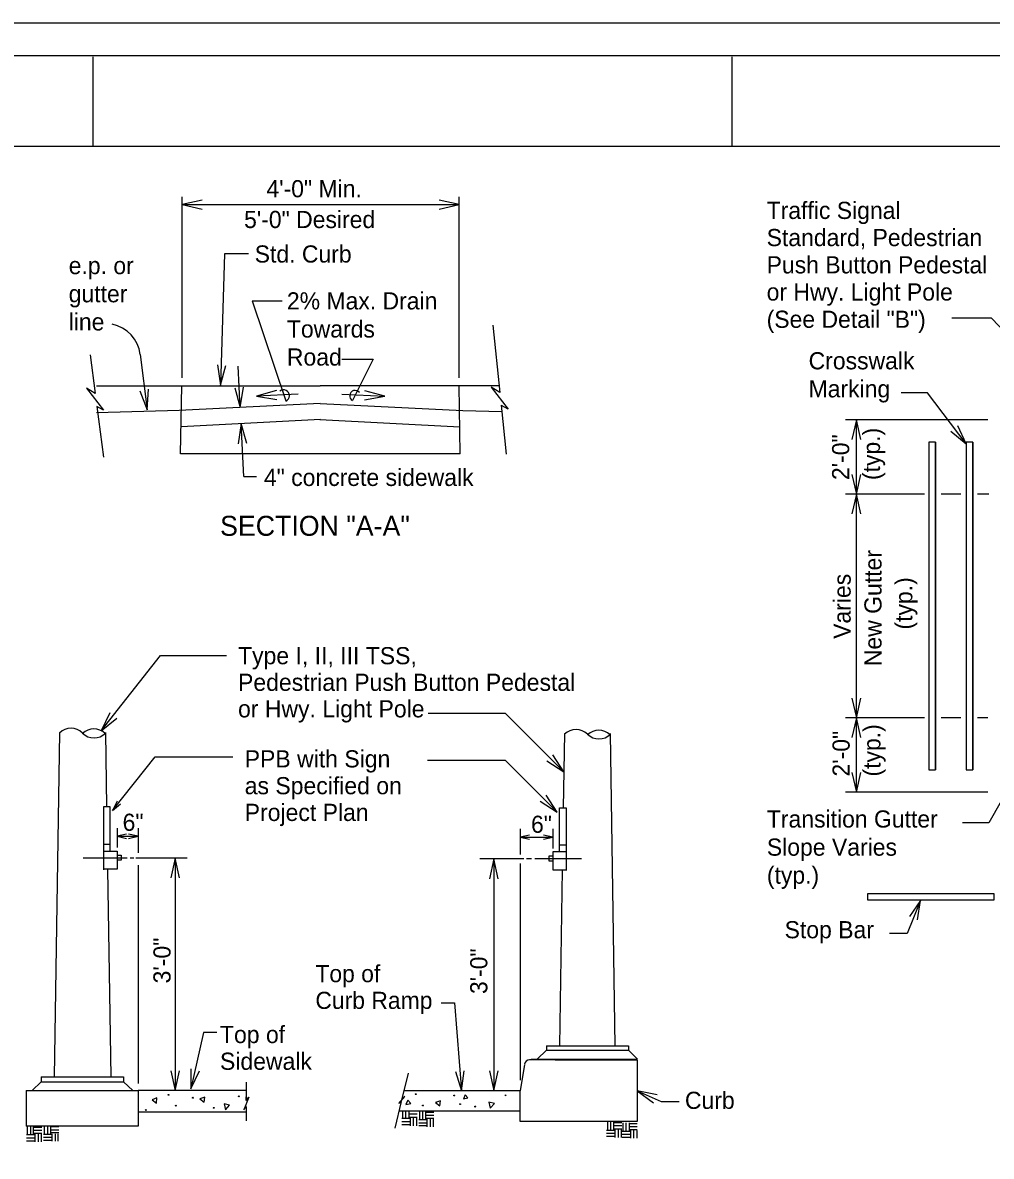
# Model space of a CAD drawing. Extents: x 9.28 to 12.82, y 2.66 to 5.06.
# Drawn here: x 10.698 to 11.582, y 3.77 to 4.805 of the extents above; entities that cross this region are included whole.
import ezdxf

# ---------------------------------------------------------------- set-up
doc = ezdxf.new("R2010")
doc.units = 0
doc.layers.add('3 Text new', color=7, linetype='Continuous')
doc.layers.add('60 Border sht', color=7, linetype='Continuous')

msp = doc.modelspace()

# ---------------------------------------------------------------- linework, layer by layer
at = {"layer": '3 Text new'}
for p, q in [((10.8436, 4.4809), (10.8436, 4.6463)), ((10.8619, 4.6432), (10.8436, 4.6392)), ((10.8436, 4.6392), (11.0965, 4.6392)), ((10.8436, 4.6392), (10.8619, 4.6352)), ((11.0965, 4.6392), (11.0782, 4.6432)), ((11.0782, 4.6352), (11.0965, 4.6392)), ((11.0965, 4.4809), (11.0965, 4.6463)), ((10.8822, 4.5943), (10.8788, 4.4742)), ((10.9042, 4.5943), (10.8822, 4.5943)), ((10.9076, 4.5514), (10.9384, 4.4599)), ((10.9076, 4.5514), (10.9351, 4.5514)), ((11.1273, 4.529), (11.1337, 4.4677)), ((10.7596, 4.5019), (10.7642, 4.4667)), ((10.8054, 4.5024), (10.8117, 4.4518)), ((10.8758, 4.4928), (10.8788, 4.4742)), ((10.9896, 4.4981), (11.0182, 4.4981)), ((11.0182, 4.4981), (10.9992, 4.4603)), ((10.8788, 4.4742), (10.8837, 4.4922)), ((10.8967, 4.4539), (10.8948, 4.4918)), ((10.7656, 4.4737), (10.8435, 4.4737)), ((10.8421, 4.4116), (10.8435, 4.4737)), ((10.8435, 4.4737), (10.9697, 4.4737)), ((10.8917, 4.4718), (10.8967, 4.4539)), ((10.8967, 4.4539), (10.8996, 4.4724)), ((11.0966, 4.4737), (10.9697, 4.4737)), ((11.0974, 4.4116), (11.0966, 4.4737)), ((11.1331, 4.4737), (11.0966, 4.4737)), ((10.8051, 4.4693), (10.8117, 4.4518)), ((10.8117, 4.4518), (10.813, 4.4706)), ((10.9299, 4.4694), (10.9117, 4.4644)), ((10.9496, 4.4662), (10.9117, 4.4644)), ((10.9117, 4.4644), (10.9302, 4.4612)), ((10.9896, 4.4661), (11.0286, 4.4642)), ((11.0101, 4.4611), (11.0286, 4.4642)), ((11.0286, 4.4642), (11.0105, 4.4691)), ((10.8409, 4.4512), (10.7656, 4.4491)), ((10.7657, 4.4548), (10.7718, 4.4087)), ((10.9697, 4.4576), (10.8409, 4.4512)), ((10.9697, 4.4576), (11.0998, 4.4512)), ((11.0998, 4.4512), (11.1355, 4.4504)), ((11.1349, 4.456), (11.1395, 4.4113)), ((10.9701, 4.4431), (10.8427, 4.4362)), ((10.9694, 4.4431), (11.0971, 4.4362)), ((11.5792, 4.4427), (11.4492, 4.4427)), ((11.4592, 4.4427), (11.4552, 4.4247)), ((11.4592, 4.3748), (11.4592, 4.4427)), ((11.4632, 4.4247), (11.4592, 4.4427)), ((10.8975, 4.4392), (10.8948, 4.4207)), ((10.9028, 4.4212), (10.8975, 4.4392)), ((10.8999, 4.3909), (10.8975, 4.4392)), ((11.5454, 4.4323), (11.5596, 4.4207)), ((11.5596, 4.4207), (11.5518, 4.4372)), ((11.5254, 4.4224), (11.5254, 4.1232)), ((11.5314, 4.4224), (11.5314, 4.1232)), ((11.5596, 4.4224), (11.5596, 4.1232)), ((11.5656, 4.4224), (11.5656, 4.1232)), ((11.0974, 4.4116), (10.8421, 4.4116)), ((10.8999, 4.3909), (10.9116, 4.3909)), ((11.4552, 4.3927), (11.4592, 4.3748)), ((11.4592, 4.3748), (11.4632, 4.3927)), ((11.5214, 4.3748), (11.4492, 4.3748)), ((11.4592, 4.3748), (11.4552, 4.3569)), ((11.4592, 4.1705), (11.4592, 4.3748)), ((11.4632, 4.3569), (11.4592, 4.3748)), ((11.5546, 4.3748), (11.5367, 4.3748)), ((11.58, 4.3748), (11.5697, 4.3748)), ((10.7698, 4.1588), (10.824, 4.2274)), ((10.824, 4.2274), (10.8842, 4.2274)), ((11.4552, 4.1884), (11.4592, 4.1705)), ((11.4592, 4.1705), (11.4632, 4.1884)), ((10.7777, 4.1753), (10.7698, 4.1588)), ((11.0683, 4.1749), (11.1385, 4.1749)), ((11.1385, 4.1749), (11.192, 4.1214)), ((10.7698, 4.1588), (10.7839, 4.1704)), ((11.5214, 4.1705), (11.4492, 4.1705)), ((11.4592, 4.1705), (11.4552, 4.1526)), ((11.4632, 4.1526), (11.4592, 4.1705)), ((11.4592, 4.1027), (11.4592, 4.1705)), ((11.5546, 4.1705), (11.5367, 4.1705)), ((11.5792, 4.1705), (11.5697, 4.1705)), ((10.7317, 4.1573), (10.7267, 3.8427)), ((10.7737, 4.1573), (10.7747, 4.0893)), ((11.1926, 4.1562), (11.1915, 4.0883)), ((11.2343, 4.1562), (11.2388, 3.8712)), ((10.7802, 4.0861), (10.8189, 4.1351)), ((10.8189, 4.1351), (10.89, 4.1351)), ((11.0677, 4.132), (11.1385, 4.132)), ((11.1385, 4.132), (11.1859, 4.0846)), ((11.1766, 4.1312), (11.192, 4.1214)), ((11.192, 4.1214), (11.1822, 4.1368)), ((11.4552, 4.1207), (11.4592, 4.1027)), ((11.4592, 4.1027), (11.4632, 4.1207)), ((11.1859, 4.0846), (11.1761, 4.1)), ((11.5792, 4.1027), (11.4492, 4.1027)), ((10.7842, 4.0945), (10.7802, 4.0861)), ((10.7802, 4.0861), (10.7874, 4.092)), ((11.1705, 4.0944), (11.1859, 4.0846)), ((10.7843, 4.0699), (10.7843, 4.0521)), ((10.8034, 4.0699), (10.8034, 4.0473)), ((11.1523, 4.0691), (11.1523, 4.0457)), ((11.182, 4.0691), (11.182, 4.0512)), ((10.7928, 4.0643), (10.7843, 4.0624)), ((10.7843, 4.0624), (10.8034, 4.0624)), ((10.7843, 4.0624), (10.7928, 4.0605)), ((10.8034, 4.0624), (10.7948, 4.0643)), ((10.7948, 4.0605), (10.8034, 4.0624)), ((11.1608, 4.0635), (11.1523, 4.0617)), ((11.1523, 4.0617), (11.182, 4.0617)), ((11.1523, 4.0617), (11.1608, 4.0598)), ((11.182, 4.0617), (11.1735, 4.0635)), ((11.1735, 4.0598), (11.182, 4.0617)), ((10.7718, 4.0551), (10.7781, 4.0551)), ((11.1944, 4.0542), (11.1881, 4.0542)), ((10.7934, 4.0424), (10.7533, 4.0424)), ((10.7843, 4.0451), (10.788, 4.0451)), ((10.788, 4.0407), (10.7843, 4.0407)), ((10.788, 4.0451), (10.788, 4.0407)), ((10.7995, 4.0424), (10.7962, 4.0424)), ((10.8482, 4.0424), (10.8013, 4.0424)), ((10.8372, 4.0424), (10.8332, 4.0245)), ((10.8372, 4.0424), (10.8372, 3.8303)), ((10.8413, 4.0245), (10.8372, 4.0424)), ((11.1555, 4.0417), (11.1154, 4.0417)), ((11.1282, 4.0417), (11.1242, 4.0237)), ((11.1282, 4.0417), (11.1282, 3.8303)), ((11.1322, 4.0237), (11.1282, 4.0417)), ((11.1523, 4.0377), (11.1523, 3.8399)), ((11.1626, 4.0417), (11.1582, 4.0417)), ((11.2082, 4.0417), (11.1656, 4.0417)), ((11.182, 4.0443), (11.1783, 4.0443)), ((11.1783, 4.0443), (11.1783, 4.04)), ((11.1783, 4.04), (11.182, 4.04)), ((10.7756, 4.0323), (10.7786, 3.8427)), ((10.8034, 4.0361), (10.8034, 3.8367)), ((11.1906, 4.0317), (11.1881, 3.8712)), ((11.5179, 4.0039), (11.5076, 3.9891)), ((11.5149, 3.986), (11.5179, 4.0039)), ((11.1678, 3.859), (11.1762, 3.8671)), ((11.1762, 3.8712), (11.2511, 3.8712)), ((11.1762, 3.8712), (11.1762, 3.8671)), ((11.1762, 3.8671), (11.2511, 3.8671)), ((11.2511, 3.8712), (11.2511, 3.8671)), ((11.2511, 3.8671), (11.2594, 3.859)), ((11.1562, 3.8542), (11.1523, 3.83)), ((11.1839, 3.8582), (11.1608, 3.8582)), ((11.1624, 3.859), (11.2594, 3.859)), ((11.2592, 3.8581), (11.1843, 3.8581)), ((11.2592, 3.8581), (11.2592, 3.8019)), ((10.7149, 3.8427), (10.7901, 3.8427)), ((10.7149, 3.8427), (10.7149, 3.8383)), ((10.7901, 3.8427), (10.7901, 3.8383)), ((10.8332, 3.8482), (10.8372, 3.8303)), ((10.8372, 3.8303), (10.8413, 3.8482)), ((10.8517, 3.8502), (10.8517, 3.8318)), ((10.8517, 3.8318), (10.8594, 3.8484)), ((11.0445, 3.8227), (11.0502, 3.8461)), ((11.0932, 3.8476), (11.0986, 3.8301)), ((11.0986, 3.8301), (11.101, 3.8482)), ((11.1242, 3.8482), (11.1282, 3.8303)), ((11.1282, 3.8303), (11.1322, 3.8482)), ((10.7012, 3.8303), (10.7986, 3.8303)), ((10.7012, 3.8303), (10.7012, 3.7977)), ((10.7066, 3.8303), (10.7149, 3.8383)), ((10.7149, 3.8383), (10.7901, 3.8383)), ((10.7901, 3.8383), (10.7986, 3.8303)), ((10.7982, 3.8303), (10.8034, 3.8303)), ((10.902, 3.8303), (10.8034, 3.8303)), ((10.8034, 3.8303), (10.8034, 3.7977)), ((10.902, 3.8378), (10.902, 3.8212)), ((11.0463, 3.8303), (11.1523, 3.8303)), ((11.1523, 3.8019), (11.1523, 3.83)), ((11.038, 3.7959), (11.0439, 3.8202)), ((11.2772, 3.8264), (11.2592, 3.8299)), ((11.2592, 3.8299), (11.274, 3.8191)), ((10.902, 3.8104), (10.8034, 3.8104)), ((10.902, 3.8157), (10.902, 3.8025)), ((11.0419, 3.8117), (11.1523, 3.8117)), ((11.0449, 3.8122), (11.0449, 3.8053)), ((11.0477, 3.8122), (11.0477, 3.8053)), ((11.0505, 3.8122), (11.0505, 3.8053)), ((11.0581, 3.8115), (11.0512, 3.8115)), ((11.0603, 3.8111), (11.0603, 3.8041)), ((11.0631, 3.8111), (11.0631, 3.8041)), ((11.0658, 3.8111), (11.0658, 3.8041)), ((11.0734, 3.8102), (11.0666, 3.8102)), ((11.0512, 3.8046), (11.0442, 3.8046)), ((11.0512, 3.8017), (11.0442, 3.8017)), ((11.0512, 3.799), (11.0442, 3.799)), ((11.0581, 3.8087), (11.0512, 3.8087)), ((11.0581, 3.8058), (11.0512, 3.8058)), ((11.0519, 3.8053), (11.0519, 3.7982)), ((11.0547, 3.8053), (11.0547, 3.7982)), ((11.0575, 3.8053), (11.0575, 3.7982)), ((11.0666, 3.8034), (11.0597, 3.8034)), ((11.0666, 3.8006), (11.0597, 3.8006)), ((11.0734, 3.8076), (11.0666, 3.8076)), ((11.0734, 3.8047), (11.0666, 3.8047)), ((11.0672, 3.8041), (11.0672, 3.7972)), ((11.0701, 3.8041), (11.0701, 3.7972)), ((11.0728, 3.8041), (11.0728, 3.7972)), ((11.1851, 3.8019), (11.1523, 3.8019)), ((11.2592, 3.8019), (11.1846, 3.8019)), ((11.2319, 3.8014), (11.2319, 3.7945)), ((11.2346, 3.8014), (11.2346, 3.7945)), ((11.2374, 3.8014), (11.2374, 3.7945)), ((11.245, 3.8007), (11.2381, 3.8007)), ((11.2461, 3.8007), (11.2461, 3.7937)), ((11.2488, 3.8007), (11.2488, 3.7937)), ((11.2517, 3.8007), (11.2517, 3.7937)), ((11.2592, 3.7999), (11.2523, 3.7999)), ((10.8034, 3.7977), (10.7012, 3.7977)), ((10.7086, 3.7897), (10.7017, 3.7897)), ((10.7023, 3.7973), (10.7023, 3.7903)), ((10.7052, 3.7973), (10.7052, 3.7903)), ((10.7078, 3.7973), (10.7078, 3.7903)), ((10.7155, 3.7966), (10.7086, 3.7966)), ((10.7155, 3.7937), (10.7086, 3.7937)), ((10.7155, 3.7909), (10.7086, 3.7909)), ((10.7092, 3.7903), (10.7092, 3.7833)), ((10.7121, 3.7903), (10.7121, 3.7833)), ((10.7149, 3.7903), (10.7149, 3.7833)), ((10.7242, 3.7902), (10.7171, 3.7902)), ((10.7178, 3.7978), (10.7178, 3.7908)), ((10.7207, 3.7978), (10.7207, 3.7908)), ((10.7234, 3.7978), (10.7234, 3.7908)), ((10.7311, 3.7971), (10.724, 3.7971)), ((10.7311, 3.7942), (10.724, 3.7942)), ((10.7311, 3.7916), (10.724, 3.7916)), ((10.7248, 3.7908), (10.7248, 3.7839)), ((10.7276, 3.7908), (10.7276, 3.7839)), ((10.7303, 3.7908), (10.7303, 3.7839)), ((11.0666, 3.7979), (11.0597, 3.7979)), ((11.2381, 3.7938), (11.2312, 3.7938)), ((11.2381, 3.791), (11.2312, 3.791)), ((11.245, 3.7979), (11.2381, 3.7979)), ((11.245, 3.7951), (11.2381, 3.7951)), ((11.2388, 3.7945), (11.2388, 3.7875)), ((11.2416, 3.7945), (11.2416, 3.7875)), ((11.2444, 3.7945), (11.2444, 3.7875)), ((11.2523, 3.793), (11.2454, 3.793)), ((11.2523, 3.7902), (11.2454, 3.7902)), ((11.2592, 3.7971), (11.2523, 3.7971)), ((11.2592, 3.7944), (11.2523, 3.7944)), ((11.2531, 3.7937), (11.2531, 3.7868)), ((11.2558, 3.7937), (11.2558, 3.7868)), ((11.2587, 3.7937), (11.2587, 3.7868)), ((10.7086, 3.7868), (10.7017, 3.7868)), ((10.7086, 3.784), (10.7017, 3.784)), ((10.7242, 3.7874), (10.7171, 3.7874)), ((10.7242, 3.7846), (10.7171, 3.7846)), ((11.2381, 3.7882), (11.2312, 3.7882)), ((11.2523, 3.7874), (11.2454, 3.7874))]:
    msp.add_line(p, q, dxfattribs=at)
for points in [[(11.7397, 4.3713), (11.5825, 4.5354), (11.5465, 4.5354)], [(11.1337, 4.4677), (11.1257, 4.4726), (11.1413, 4.4524), (11.1352, 4.4558)], [(10.7642, 4.4667), (10.7562, 4.4716), (10.7719, 4.4514), (10.7657, 4.4548)], [(11.5596, 4.4207), (11.5242, 4.4674), (11.5001, 4.4674)], [(11.6114, 4.1297), (11.5801, 4.0746), (11.556, 4.0746)], [(10.7781, 4.0488), (10.7781, 4.0893), (10.7718, 4.0893), (10.7718, 4.0318)], [(11.1881, 4.0481), (11.1881, 4.0883), (11.1944, 4.0883), (11.1944, 4.0312)], [(10.7718, 4.0488), (10.7843, 4.0488), (10.7843, 4.0323), (10.7718, 4.0323)], [(11.1944, 4.0481), (11.182, 4.0481), (11.182, 4.0317), (11.1944, 4.0317)], [(11.5179, 4.0039), (11.5057, 3.9736), (11.4894, 3.9736)], [(11.0801, 3.9104), (11.0922, 3.9104), (11.0986, 3.8301)], [(10.8754, 3.8834), (10.8632, 3.8834), (10.8517, 3.8318)], [(10.8207, 3.8235), (10.8162, 3.8218), (10.8202, 3.8188), (10.8207, 3.8235)], [(10.8644, 3.8241), (10.8599, 3.8226), (10.8638, 3.8196), (10.8644, 3.8241)], [(10.902, 3.8212), (10.9046, 3.8242), (10.9001, 3.8127), (10.902, 3.8157)], [(10.902, 3.8212), (10.902, 3.8244)], [(11.0439, 3.8202), (11.0414, 3.8183), (11.047, 3.8247), (11.0445, 3.8227)], [(11.0498, 3.8214), (11.048, 3.8176), (11.0525, 3.8184), (11.0498, 3.8214)], [(11.0795, 3.8209), (11.075, 3.8194), (11.079, 3.8164), (11.0795, 3.8209)], [(11.102, 3.8264), (11.1004, 3.8228), (11.1044, 3.8237), (11.102, 3.8264)], [(11.2592, 3.8299), (11.2811, 3.8203), (11.2974, 3.8203)], [(10.882, 3.8181), (10.8833, 3.8128), (10.8868, 3.8169), (10.882, 3.8181)], [(11.1237, 3.8196), (11.1249, 3.8143), (11.1287, 3.8184), (11.1237, 3.8196)]]:
    msp.add_lwpolyline(points, dxfattribs=at)
for points in [[(11.5314, 4.4224), (11.5254, 4.4224), (11.5254, 4.1232), (11.5314, 4.1232)], [(11.5656, 4.4224), (11.5596, 4.4224), (11.5596, 4.1232), (11.5656, 4.1232)], [(11.4697, 4.0101), (11.5848, 4.0101), (11.5848, 4.0041), (11.4697, 4.0041)]]:
    msp.add_lwpolyline(points, close=True, dxfattribs=at)
for centre, radius in [((10.8313, 3.8263), 0.000381), ((10.8535, 3.8237), 0.000381), ((10.8954, 3.825), 0.000381), ((11.0569, 3.827), 0.000379), ((11.0921, 3.8257), 0.000379), ((11.139, 3.8259), 0.000379), ((10.8104, 3.8125), 0.000381), ((10.8379, 3.8165), 0.000381), ((10.8725, 3.8145), 0.000381), ((11.0635, 3.8166), 0.000379), ((11.0974, 3.8179), 0.000379), ((11.1113, 3.8156), 0.000379)]:
    msp.add_circle(centre, radius, dxfattribs=at)
for centre, radius, start, end in [((10.7736, 4.4985), 0.032, 7.049, 78.8216), ((10.9363, 4.4648), 0.00534, 293.0682, 128.5496), ((11.0016, 4.4646), 0.00494, 38.673, 241.0855), ((10.7422, 4.1462), 0.0149, 45, 135), ((10.7631, 4.1458), 0.0147, 45, 135), ((10.7632, 4.1672), 0.0149, 225, 315), ((11.2033, 4.1451), 0.0148, 45, 135), ((11.2241, 4.1447), 0.0146, 45, 135), ((11.2242, 4.1661), 0.0148, 225, 315), ((11.1609, 3.8535), 0.00469, 90, 170.5479)]:
    msp.add_arc(centre, radius, start, end, dxfattribs=at)
at = {"layer": '60 Border sht'}
for p, q in [((9.5243, 4.8053), (12.4408, 4.8053)), ((9.4707, 4.7755), (12.4707, 4.7755)), ((10.7624, 4.6922), (10.7624, 4.774)), ((10.7624, 4.6922), (10.7624, 4.774)), ((11.3457, 4.6922), (11.3457, 4.774))]:
    msp.add_line(p, q, dxfattribs=at)
msp.add_lwpolyline([(9.8238, 2.9823), (12.4291, 2.9823), (12.4291, 4.6922), (9.8238, 4.6922)], close=True, dxfattribs=at)

# ---------------------------------------------------------------- texts
at = {"layer": '3 Text new'}
for s, height, p in [('4\'-0" Min.', 0.01567, (10.9206, 4.6459)), ('Traffic Signal', 0.015666, (11.3773, 4.6261)), ('5\'-0" Desired', 0.015666, (10.9002, 4.6178)), ('Standard, Pedestrian', 0.015666, (11.3773, 4.6013)), ('Std. Curb', 0.01567, (10.9099, 4.5863)), ('e.p. or', 0.01567, (10.7401, 4.5757)), ('Push Button Pedestal', 0.015666, (11.3773, 4.5764)), ('or Hwy. Light Pole', 0.015666, (11.3773, 4.5516)), ('gutter', 0.01567, (10.7401, 4.55)), ('2% Max. Drain', 0.015666, (10.9393, 4.5435)), ('line', 0.01567, (10.7401, 4.5243)), ('Towards', 0.01567, (10.9393, 4.5178)), ('(See Detail "B")', 0.015666, (11.3773, 4.5267)), ('Road', 0.01567, (10.9393, 4.4922)), ('Crosswalk', 0.01567, (11.4156, 4.4888)), ('Marking', 0.01567, (11.4156, 4.4632)), ('4" concrete sidewalk', 0.015666, (10.9183, 4.3823)), ('SECTION "A-A"', 0.01825, (10.8783, 4.3368)), ('Type I, II, III TSS,', 0.015689, (10.8947, 4.2195)), ('Pedestrian Push Button Pedestal', 0.015689, (10.8947, 4.1952)), ('or Hwy. Light Pole', 0.015689, (10.8947, 4.171)), ('PPB with Sign', 0.015689, (10.9008, 4.1253)), ('as Specified on', 0.015689, (10.9008, 4.1008)), ('Project Plan', 0.015689, (10.9008, 4.0764)), ('6"', 0.01569, (10.7893, 4.0674)), ('6"', 0.01563, (11.1622, 4.0656)), ('Transition Gutter', 0.015666, (11.3775, 4.0704)), ('Slope Varies', 0.015666, (11.3775, 4.0447)), ('(typ.)', 0.01567, (11.3775, 4.0191)), ('Stop Bar', 0.01567, (11.3937, 3.9693)), ('Top of', 0.01563, (10.9653, 3.9292)), ('Curb Ramp', 0.01563, (10.9653, 3.9048)), ('Top of', 0.01569, (10.8782, 3.8736)), ('Sidewalk', 0.01569, (10.8782, 3.8492)), ('Curb', 0.01567, (11.3027, 3.8135))]:
    msp.add_text(s, height=height, dxfattribs=at).set_placement(p)
for s, height, p in [('(typ.)', 0.01567, (11.4808, 4.3877)), ('2\'-0"', 0.01567, (11.4527, 4.3877)), ('New Gutter', 0.01567, (11.4822, 4.2178)), ('Varies', 0.01567, (11.454, 4.2427)), ('(typ.)', 0.01567, (11.5103, 4.2512)), ('(typ.)', 0.01567, (11.4812, 4.117)), ('2\'-0"', 0.01567, (11.4531, 4.117)), ('3\'-0"', 0.01569, (10.8331, 3.9281)), ('3\'-0"', 0.01563, (11.1223, 3.9184))]:
    msp.add_text(s, height=height, rotation=90, dxfattribs=at).set_placement(p)

doc.saveas('drawing.dxf')
